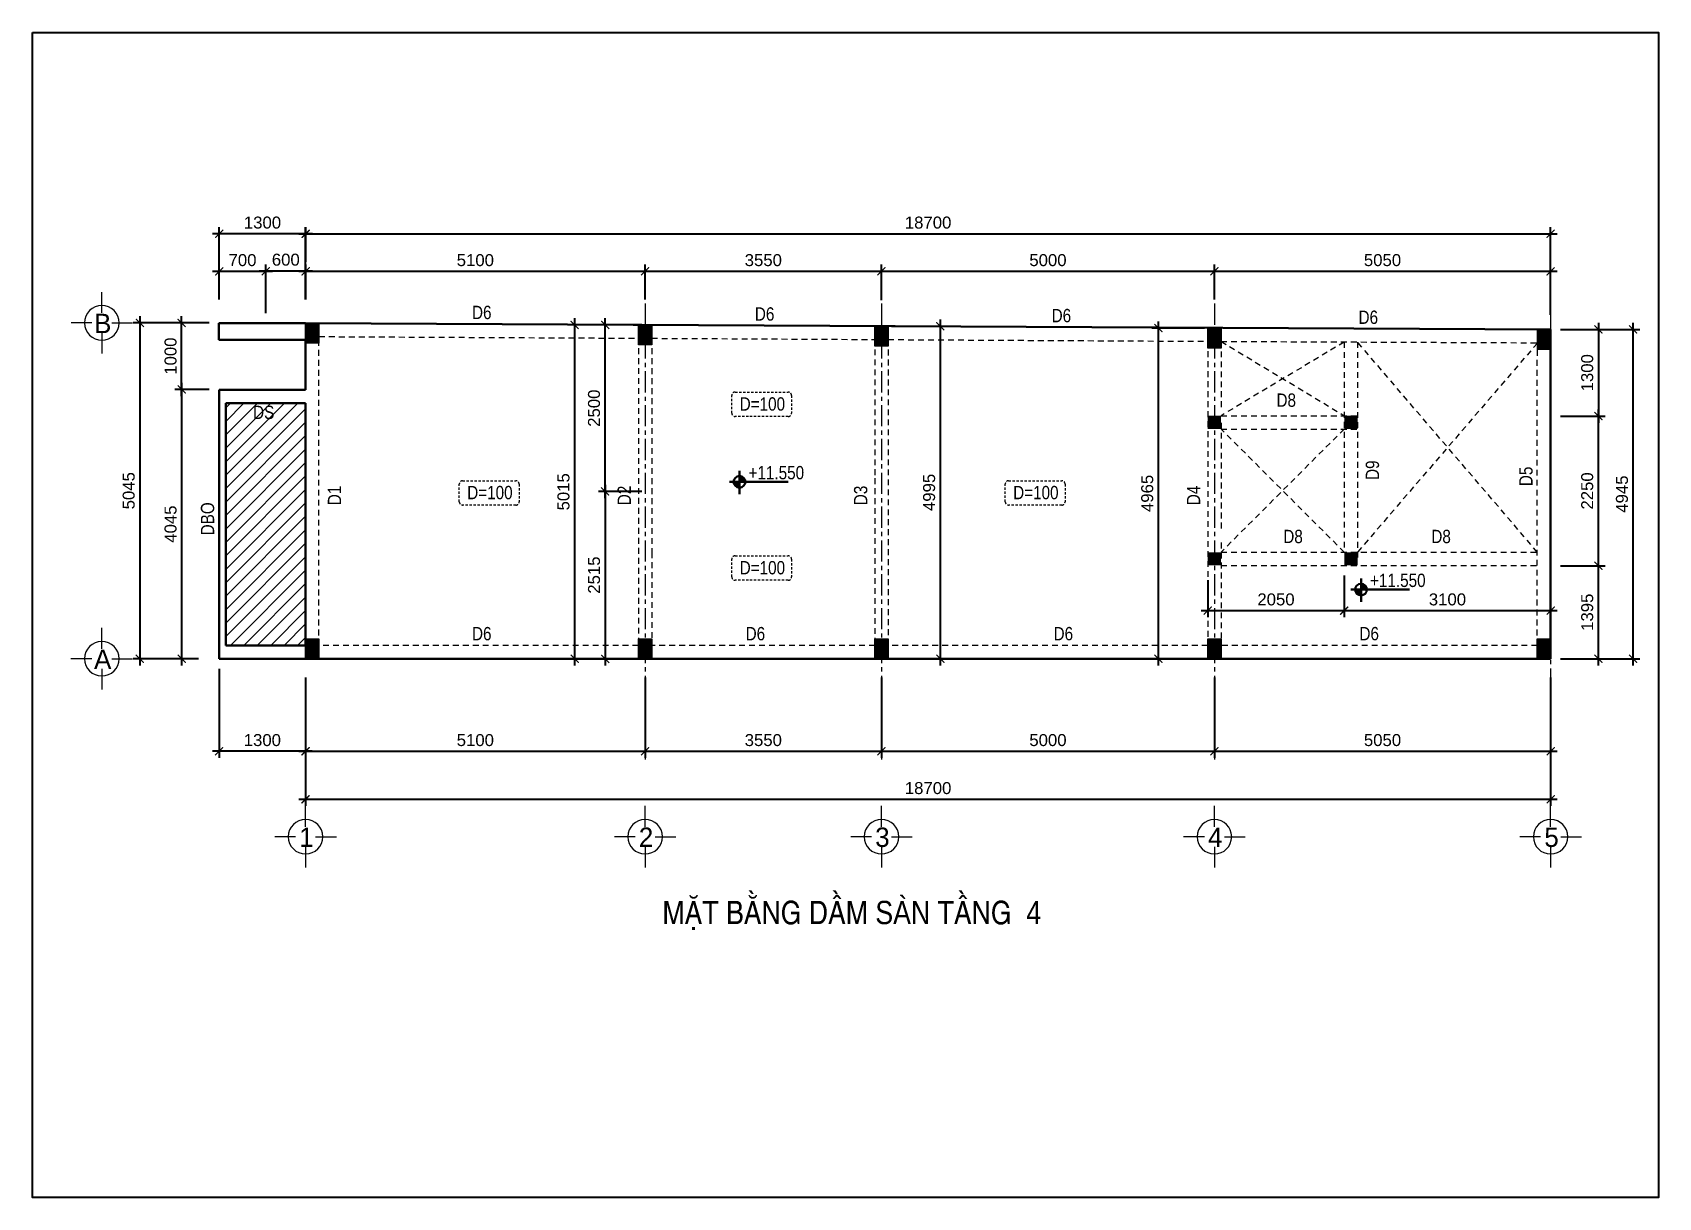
# Model space of a CAD drawing. Header units: millimetres. Extents: x -559287 to -299624, y 2351330 to 2655682.
# Drawn here: x -508897 to -484476, y 2494178 to 2511676 of the extents above; entities that cross this region are included whole.
import ezdxf
from ezdxf.enums import TextEntityAlignment as Align

# ---------------------------------------------------------------- set-up
doc = ezdxf.new("R2010")
doc.units = ezdxf.units.MM
doc.header["$LTSCALE"] = 10
for name, pattern in [('ACAD_ISO04W100', [30, 24, -3, 0, -3]), ('CENTER', [50.8, 31.75, -6.35, 6.35, -6.35]), ('HIDDEN', [0.3, 0.175, -0.125]), ('HIDDENX2', [0.75, 0.5, -0.25])]:
    doc.linetypes.add(name, pattern=pattern)
doc.layers.get('0').update_dxf_attribs({"lineweight": 20})
doc.layers.get('Defpoints').update_dxf_attribs({"lineweight": 20})
for name, color, linetype, lineweight in [('BTCT', 7, 'Continuous', 20), ('Dim', 251, 'Continuous', 15), ('Hatch', 137, 'Continuous', 5), ('kata_text', 7, 'Continuous', 30), ('net bao', 50, 'Continuous', 5), ('Net khuat', 76, 'HIDDENX2', 15), ('Net-thay', 252, 'Continuous', 9), ('Text', 54, 'Continuous', 25), ('Tim', 144, 'CENTER', 9), ('Tuong', 1, 'Continuous', 30)]:
    doc.layers.add(name, color=color, linetype=linetype, lineweight=lineweight)
doc.layers.add('L7-03', color=7, linetype='Continuous')
doc.layers.add('ththep', color=3, linetype='Continuous')
doc.styles.add('HELVE', font='VHAVAN.TTF', dxfattribs={"height": 800})
doc.styles.add('kata_text', font='VHELVCN.TTF')
doc.styles.add('NGHIA5', font='arial_0.ttf', dxfattribs={"height": 180})
doc.styles.add('STYLE1-S1', font='VHARIALN.TTF')
doc.styles.add('TEXT', font='VHELVCN.TTF')
doc.dimstyles.new('dim100', dxfattribs={"dimscale": 100, "dimtxt": 180, "dimasz": 1.2, "dimexe": 1, "dimexo": 1.5, "dimgap": 0.75, "dimtad": 1, "dimdec": 0, "dimzin": 0, "dimdsep": 46, "dimtxsty": 'NGHIA5', "dimblk1": 'ARCHTICK', "dimblk2": 'ARCHTICK', "dimsah": 1, "dimcen": 0.09, "dimdle": 1, "dimclrd": 256, "dimclre": 256, "dimclrt": 54, "dimadec": 0, "dimazin": 0, "dimtfac": 1, "dimtdec": 0, "dimtofl": 0, "dimtmove": 2, "dimatfit": 3, "dimfxl": 0, "dimtolj": 1, "dimtzin": 0, "dimarcsym": 0})

# ---------------------------------------------------------------- blocks, each defined once
blk = doc.blocks.new('_ARCHTICK')
at = {"color": 0, "linetype": 'ByBlock', "const_width": 0.15}
blk.add_lwpolyline([(-0.5, -0.5), (0.5, 0.5)], dxfattribs=at)
blk = doc.blocks.new('*D654')
at = {"layer": 'Defpoints', "color": 0, "transparency": 16777216}
for p in [(-504796, 2502140), (-499696, 2502140), (-499696, 2500880)]:
    blk.add_point(p, dxfattribs=at)
at = {"layer": 'Dim', "lineweight": -2, "transparency": 16777216}
for p, q in [((-504796, 2501990), (-504796, 2500780)), ((-499696, 2501990), (-499696, 2500780)), ((-504896, 2500880), (-499596, 2500880))]:
    blk.add_line(p, q, dxfattribs=at)
at = {"layer": 'Dim', "lineweight": -2, "transparency": 16777216, "xscale": 120, "yscale": 120, "zscale": 120, "rotation": 180}
blk.add_blockref('_ARCHTICK', (-504796, 2500880), dxfattribs=at)
at = {"layer": 'Dim', "lineweight": -2, "transparency": 16777216, "xscale": 120, "yscale": 120, "zscale": 120}
blk.add_blockref('_ARCHTICK', (-499696, 2500880), dxfattribs=at)
at = {"layer": 'Dim', "color": 54, "transparency": 16777216, "insert": (-502246, 2501047), "char_height": 180, "attachment_point": 5, "style": 'NGHIA5'}
blk.add_mtext('\\A1;5100', dxfattribs=at)
blk = doc.blocks.new('*D655')
at = {"layer": 'Defpoints', "color": 0, "transparency": 16777216}
for p in [(-499696, 2502140), (-496146, 2502140), (-496146, 2500880)]:
    blk.add_point(p, dxfattribs=at)
at = {"layer": 'Dim', "lineweight": -2, "transparency": 16777216}
for p, q in [((-499696, 2501990), (-499696, 2500780)), ((-496146, 2501990), (-496146, 2500780)), ((-499796, 2500880), (-496046, 2500880))]:
    blk.add_line(p, q, dxfattribs=at)
at = {"layer": 'Dim', "lineweight": -2, "transparency": 16777216, "xscale": 120, "yscale": 120, "zscale": 120, "rotation": 180}
blk.add_blockref('_ARCHTICK', (-499696, 2500880), dxfattribs=at)
at = {"layer": 'Dim', "lineweight": -2, "transparency": 16777216, "xscale": 120, "yscale": 120, "zscale": 120}
blk.add_blockref('_ARCHTICK', (-496146, 2500880), dxfattribs=at)
at = {"layer": 'Dim', "color": 54, "transparency": 16777216, "insert": (-497921, 2501047), "char_height": 180, "attachment_point": 5, "style": 'NGHIA5'}
blk.add_mtext('\\A1;3550', dxfattribs=at)
blk = doc.blocks.new('*D656')
at = {"layer": 'Defpoints', "color": 0, "transparency": 16777216}
for p in [(-496146, 2502140), (-491146, 2502140), (-491146, 2500880)]:
    blk.add_point(p, dxfattribs=at)
at = {"layer": 'Dim', "lineweight": -2, "transparency": 16777216}
for p, q in [((-496146, 2501990), (-496146, 2500780)), ((-491146, 2501990), (-491146, 2500780)), ((-496246, 2500880), (-491046, 2500880))]:
    blk.add_line(p, q, dxfattribs=at)
at = {"layer": 'Dim', "lineweight": -2, "transparency": 16777216, "xscale": 120, "yscale": 120, "zscale": 120, "rotation": 180}
blk.add_blockref('_ARCHTICK', (-496146, 2500880), dxfattribs=at)
at = {"layer": 'Dim', "lineweight": -2, "transparency": 16777216, "xscale": 120, "yscale": 120, "zscale": 120}
blk.add_blockref('_ARCHTICK', (-491146, 2500880), dxfattribs=at)
at = {"layer": 'Dim', "color": 54, "transparency": 16777216, "insert": (-493646, 2501047), "char_height": 180, "attachment_point": 5, "style": 'NGHIA5'}
blk.add_mtext('\\A1;5000', dxfattribs=at)
blk = doc.blocks.new('*D657')
at = {"layer": 'Defpoints', "color": 0, "transparency": 16777216}
for p in [(-491146, 2502140), (-486096, 2502140), (-486096, 2500880)]:
    blk.add_point(p, dxfattribs=at)
at = {"layer": 'Dim', "lineweight": -2, "transparency": 16777216}
for p, q in [((-491146, 2501990), (-491146, 2500780)), ((-486096, 2501990), (-486096, 2500780)), ((-491246, 2500880), (-485996, 2500880))]:
    blk.add_line(p, q, dxfattribs=at)
at = {"layer": 'Dim', "lineweight": -2, "transparency": 16777216, "xscale": 120, "yscale": 120, "zscale": 120, "rotation": 180}
blk.add_blockref('_ARCHTICK', (-491146, 2500880), dxfattribs=at)
at = {"layer": 'Dim', "lineweight": -2, "transparency": 16777216, "xscale": 120, "yscale": 120, "zscale": 120}
blk.add_blockref('_ARCHTICK', (-486096, 2500880), dxfattribs=at)
at = {"layer": 'Dim', "color": 54, "transparency": 16777216, "insert": (-488621, 2501047), "char_height": 180, "attachment_point": 5, "style": 'NGHIA5'}
blk.add_mtext('\\A1;5050', dxfattribs=at)
blk = doc.blocks.new('*D658')
at = {"layer": 'Defpoints', "color": 0, "transparency": 16777216}
for p in [(-504796, 2502140), (-486096, 2502140), (-486096, 2500159)]:
    blk.add_point(p, dxfattribs=at)
at = {"layer": 'Dim', "lineweight": -2, "transparency": 16777216}
for p, q in [((-504796, 2501990), (-504796, 2500059)), ((-486096, 2501990), (-486096, 2500059)), ((-504896, 2500159), (-485996, 2500159))]:
    blk.add_line(p, q, dxfattribs=at)
at = {"layer": 'Dim', "lineweight": -2, "transparency": 16777216, "xscale": 120, "yscale": 120, "zscale": 120, "rotation": 180}
blk.add_blockref('_ARCHTICK', (-504796, 2500159), dxfattribs=at)
at = {"layer": 'Dim', "lineweight": -2, "transparency": 16777216, "xscale": 120, "yscale": 120, "zscale": 120}
blk.add_blockref('_ARCHTICK', (-486096, 2500159), dxfattribs=at)
at = {"layer": 'Dim', "color": 54, "transparency": 16777216, "insert": (-495446, 2500326), "char_height": 180, "attachment_point": 5, "style": 'NGHIA5'}
blk.add_mtext('\\A1;18700', dxfattribs=at)
blk = doc.blocks.new('truc ngang-helve')
for points in [[(0, -4.8), (0, 0)], [(-2.33, -7.13), (-7.13, -7.13)], [(2.33, -7.13), (7.13, -7.13)], [(0, -9.45), (0, -14.26)]]:
    blk.add_lwpolyline(points)
blk.add_circle((0, -7.13), 4)
at = {"style": 'HELVE'}
blk.add_attdef('A', text='', height=4.5, dxfattribs=at).set_placement((0.03, -7.01), align=Align.MIDDLE_CENTER)
blk = doc.blocks.new('*D659')
at = {"layer": 'Defpoints', "color": 0, "transparency": 16777216}
for p in [(-506096, 2506315), (-506657, 2502270), (-506255, 2502270)]:
    blk.add_point(p, dxfattribs=at)
at = {"layer": 'Dim', "lineweight": -2, "transparency": 16777216}
for p, q in [((-506246, 2506315), (-506757, 2506315)), ((-506657, 2506415), (-506657, 2502170)), ((-506405, 2502270), (-506757, 2502270))]:
    blk.add_line(p, q, dxfattribs=at)
at = {"layer": 'Dim', "lineweight": -2, "transparency": 16777216, "xscale": 120, "yscale": 120, "zscale": 120}
for p, rotation in [((-506657, 2506315), 90), ((-506657, 2502270), 270)]:
    blk.add_blockref('_ARCHTICK', p, dxfattribs=dict(at, rotation=rotation))
at = {"layer": 'Dim', "color": 54, "transparency": 16777216, "insert": (-506823, 2504292), "char_height": 180, "attachment_point": 5, "rotation": 90, "style": 'NGHIA5'}
blk.add_mtext('\\A1;4045', dxfattribs=at)
blk = doc.blocks.new('*D660')
at = {"layer": 'Defpoints', "color": 0, "transparency": 16777216}
for p in [(-499696, 2508089), (-504796, 2507515), (-499696, 2507515)]:
    blk.add_point(p, dxfattribs=at)
at = {"layer": 'Dim', "lineweight": -2, "transparency": 16777216}
for p, q in [((-504896, 2508089), (-499596, 2508089)), ((-504796, 2507665), (-504796, 2508189)), ((-499696, 2507665), (-499696, 2508189))]:
    blk.add_line(p, q, dxfattribs=at)
at = {"layer": 'Dim', "lineweight": -2, "transparency": 16777216, "xscale": 120, "yscale": 120, "zscale": 120, "rotation": 180}
blk.add_blockref('_ARCHTICK', (-504796, 2508089), dxfattribs=at)
at = {"layer": 'Dim', "lineweight": -2, "transparency": 16777216, "xscale": 120, "yscale": 120, "zscale": 120}
blk.add_blockref('_ARCHTICK', (-499696, 2508089), dxfattribs=at)
at = {"layer": 'Dim', "color": 54, "transparency": 16777216, "insert": (-502246, 2508256), "char_height": 180, "attachment_point": 5, "style": 'NGHIA5'}
blk.add_mtext('\\A1;5100', dxfattribs=at)
blk = doc.blocks.new('*D661')
at = {"layer": 'Defpoints', "color": 0, "transparency": 16777216}
for p in [(-496146, 2508089), (-499696, 2507515), (-496146, 2507508)]:
    blk.add_point(p, dxfattribs=at)
at = {"layer": 'Dim', "lineweight": -2, "transparency": 16777216}
for p, q in [((-499796, 2508089), (-496046, 2508089)), ((-499696, 2507665), (-499696, 2508189)), ((-496146, 2507658), (-496146, 2508189))]:
    blk.add_line(p, q, dxfattribs=at)
at = {"layer": 'Dim', "lineweight": -2, "transparency": 16777216, "xscale": 120, "yscale": 120, "zscale": 120, "rotation": 180}
blk.add_blockref('_ARCHTICK', (-499696, 2508089), dxfattribs=at)
at = {"layer": 'Dim', "lineweight": -2, "transparency": 16777216, "xscale": 120, "yscale": 120, "zscale": 120}
blk.add_blockref('_ARCHTICK', (-496146, 2508089), dxfattribs=at)
at = {"layer": 'Dim', "color": 54, "transparency": 16777216, "insert": (-497921, 2508256), "char_height": 180, "attachment_point": 5, "style": 'NGHIA5'}
blk.add_mtext('\\A1;3550', dxfattribs=at)
blk = doc.blocks.new('*D662')
at = {"layer": 'Defpoints', "color": 0, "transparency": 16777216}
for p in [(-491146, 2508089), (-496146, 2507508), (-491146, 2507515)]:
    blk.add_point(p, dxfattribs=at)
at = {"layer": 'Dim', "lineweight": -2, "transparency": 16777216}
for p, q in [((-496246, 2508089), (-491046, 2508089)), ((-496146, 2507658), (-496146, 2508189)), ((-491146, 2507665), (-491146, 2508189))]:
    blk.add_line(p, q, dxfattribs=at)
at = {"layer": 'Dim', "lineweight": -2, "transparency": 16777216, "xscale": 120, "yscale": 120, "zscale": 120, "rotation": 180}
blk.add_blockref('_ARCHTICK', (-496146, 2508089), dxfattribs=at)
at = {"layer": 'Dim', "lineweight": -2, "transparency": 16777216, "xscale": 120, "yscale": 120, "zscale": 120}
blk.add_blockref('_ARCHTICK', (-491146, 2508089), dxfattribs=at)
at = {"layer": 'Dim', "color": 54, "transparency": 16777216, "insert": (-493646, 2508256), "char_height": 180, "attachment_point": 5, "style": 'NGHIA5'}
blk.add_mtext('\\A1;5000', dxfattribs=at)
blk = doc.blocks.new('*D663')
at = {"layer": 'Defpoints', "color": 0, "transparency": 16777216}
for p in [(-486096, 2508089), (-491146, 2507515), (-486096, 2507287)]:
    blk.add_point(p, dxfattribs=at)
at = {"layer": 'Dim', "lineweight": -2, "transparency": 16777216}
for p, q in [((-491246, 2508089), (-485996, 2508089)), ((-491146, 2507665), (-491146, 2508189)), ((-486096, 2507437), (-486096, 2508189))]:
    blk.add_line(p, q, dxfattribs=at)
at = {"layer": 'Dim', "lineweight": -2, "transparency": 16777216, "xscale": 120, "yscale": 120, "zscale": 120, "rotation": 180}
blk.add_blockref('_ARCHTICK', (-491146, 2508089), dxfattribs=at)
at = {"layer": 'Dim', "lineweight": -2, "transparency": 16777216, "xscale": 120, "yscale": 120, "zscale": 120}
blk.add_blockref('_ARCHTICK', (-486096, 2508089), dxfattribs=at)
at = {"layer": 'Dim', "color": 54, "transparency": 16777216, "insert": (-488621, 2508256), "char_height": 180, "attachment_point": 5, "style": 'NGHIA5'}
blk.add_mtext('\\A1;5050', dxfattribs=at)
blk = doc.blocks.new('*D664')
at = {"layer": 'Defpoints', "color": 0, "transparency": 16777216}
for p in [(-486096, 2508653), (-504796, 2507515), (-486096, 2507350)]:
    blk.add_point(p, dxfattribs=at)
at = {"layer": 'Dim', "lineweight": -2, "transparency": 16777216}
for p, q in [((-504796, 2507665), (-504796, 2508753)), ((-486096, 2507500), (-486096, 2508753)), ((-504896, 2508653), (-485996, 2508653))]:
    blk.add_line(p, q, dxfattribs=at)
at = {"layer": 'Dim', "lineweight": -2, "transparency": 16777216, "xscale": 120, "yscale": 120, "zscale": 120, "rotation": 180}
blk.add_blockref('_ARCHTICK', (-504796, 2508653), dxfattribs=at)
at = {"layer": 'Dim', "lineweight": -2, "transparency": 16777216, "xscale": 120, "yscale": 120, "zscale": 120}
blk.add_blockref('_ARCHTICK', (-486096, 2508653), dxfattribs=at)
at = {"layer": 'Dim', "color": 54, "transparency": 16777216, "insert": (-495446, 2508820), "char_height": 180, "attachment_point": 5, "style": 'NGHIA5'}
blk.add_mtext('\\A1;18700', dxfattribs=at)
blk = doc.blocks.new('*D665')
at = {"layer": 'Defpoints', "color": 0, "transparency": 16777216}
for p in [(-486096, 2507215), (-484857, 2507215), (-486096, 2502270)]:
    blk.add_point(p, dxfattribs=at)
at = {"layer": 'Dim', "lineweight": -2, "transparency": 16777216}
for p, q in [((-484857, 2502170), (-484857, 2507315)), ((-485946, 2507215), (-484757, 2507215)), ((-485946, 2502270), (-484757, 2502270))]:
    blk.add_line(p, q, dxfattribs=at)
at = {"layer": 'Dim', "lineweight": -2, "transparency": 16777216, "xscale": 120, "yscale": 120, "zscale": 120}
for p, rotation in [((-484857, 2507215), 90), ((-484857, 2502270), 270)]:
    blk.add_blockref('_ARCHTICK', p, dxfattribs=dict(at, rotation=rotation))
at = {"layer": 'Dim', "color": 54, "transparency": 16777216, "insert": (-485024, 2504743), "char_height": 180, "attachment_point": 5, "rotation": 90, "style": 'NGHIA5'}
blk.add_mtext('\\A1;4945', dxfattribs=at)
blk = doc.blocks.new('*D666')
at = {"layer": 'Defpoints', "color": 0, "transparency": 16777216}
for p in [(-489196, 2503670), (-491246, 2503601), (-489196, 2502993)]:
    blk.add_point(p, dxfattribs=at)
at = {"layer": 'Dim', "lineweight": -2, "transparency": 16777216}
for p, q in [((-491246, 2503451), (-491246, 2502893)), ((-489196, 2503520), (-489196, 2502893)), ((-491346, 2502993), (-489096, 2502993))]:
    blk.add_line(p, q, dxfattribs=at)
at = {"layer": 'Dim', "lineweight": -2, "transparency": 16777216, "xscale": 120, "yscale": 120, "zscale": 120, "rotation": 180}
blk.add_blockref('_ARCHTICK', (-491246, 2502993), dxfattribs=at)
at = {"layer": 'Dim', "lineweight": -2, "transparency": 16777216, "xscale": 120, "yscale": 120, "zscale": 120}
blk.add_blockref('_ARCHTICK', (-489196, 2502993), dxfattribs=at)
at = {"layer": 'Dim', "color": 54, "transparency": 16777216, "insert": (-490221, 2503160), "char_height": 180, "attachment_point": 5, "style": 'NGHIA5'}
blk.add_mtext('\\A1;2050', dxfattribs=at)
blk = doc.blocks.new('*D667')
at = {"layer": 'Defpoints', "color": 0, "transparency": 16777216}
for p in [(-489196, 2503670), (-486096, 2503670), (-486096, 2502993)]:
    blk.add_point(p, dxfattribs=at)
at = {"layer": 'Dim', "lineweight": -2, "transparency": 16777216}
for p, q in [((-489196, 2503520), (-489196, 2502893)), ((-486096, 2503520), (-486096, 2502893)), ((-489296, 2502993), (-485996, 2502993))]:
    blk.add_line(p, q, dxfattribs=at)
at = {"layer": 'Dim', "lineweight": -2, "transparency": 16777216, "xscale": 120, "yscale": 120, "zscale": 120, "rotation": 180}
blk.add_blockref('_ARCHTICK', (-489196, 2502993), dxfattribs=at)
at = {"layer": 'Dim', "lineweight": -2, "transparency": 16777216, "xscale": 120, "yscale": 120, "zscale": 120}
blk.add_blockref('_ARCHTICK', (-486096, 2502993), dxfattribs=at)
at = {"layer": 'Dim', "color": 54, "transparency": 16777216, "insert": (-487646, 2503160), "char_height": 180, "attachment_point": 5, "style": 'NGHIA5'}
blk.add_mtext('\\A1;3100', dxfattribs=at)
blk = doc.blocks.new('*D668')
at = {"layer": 'Defpoints', "color": 0, "transparency": 16777216}
for p in [(-506095, 2502270), (-504795, 2502140), (-506095, 2500880)]:
    blk.add_point(p, dxfattribs=at)
at = {"layer": 'Dim', "lineweight": -2, "transparency": 16777216}
for p, q in [((-506095, 2502120), (-506095, 2500780)), ((-504795, 2501990), (-504795, 2500780)), ((-504695, 2500880), (-506195, 2500880))]:
    blk.add_line(p, q, dxfattribs=at)
at = {"layer": 'Dim', "lineweight": -2, "transparency": 16777216, "xscale": 120, "yscale": 120, "zscale": 120, "rotation": 180}
blk.add_blockref('_ARCHTICK', (-506095, 2500880), dxfattribs=at)
at = {"layer": 'Dim', "lineweight": -2, "transparency": 16777216, "xscale": 120, "yscale": 120, "zscale": 120}
blk.add_blockref('_ARCHTICK', (-504795, 2500880), dxfattribs=at)
at = {"layer": 'Dim', "color": 54, "transparency": 16777216, "insert": (-505445, 2501047), "char_height": 180, "attachment_point": 5, "style": 'NGHIA5'}
blk.add_mtext('\\A1;1300', dxfattribs=at)
blk = doc.blocks.new('*D669')
at = {"layer": 'Defpoints', "color": 0, "transparency": 16777216}
for p in [(-505393, 2508089), (-505393, 2507310), (-504793, 2507515)]:
    blk.add_point(p, dxfattribs=at)
at = {"layer": 'Dim', "lineweight": -2, "transparency": 16777216}
for p, q in [((-504693, 2508089), (-505493, 2508089)), ((-505393, 2507460), (-505393, 2508189)), ((-504793, 2507665), (-504793, 2508189))]:
    blk.add_line(p, q, dxfattribs=at)
at = {"layer": 'Dim', "lineweight": -2, "transparency": 16777216, "xscale": 120, "yscale": 120, "zscale": 120, "rotation": 180}
blk.add_blockref('_ARCHTICK', (-505393, 2508089), dxfattribs=at)
at = {"layer": 'Dim', "lineweight": -2, "transparency": 16777216, "xscale": 120, "yscale": 120, "zscale": 120}
blk.add_blockref('_ARCHTICK', (-504793, 2508089), dxfattribs=at)
at = {"layer": 'Dim', "color": 54, "transparency": 16777216, "insert": (-505093, 2508263), "char_height": 180, "attachment_point": 5, "style": 'NGHIA5'}
blk.add_mtext('\\A1;600', dxfattribs=at)
blk = doc.blocks.new('*D670')
at = {"layer": 'Defpoints', "color": 0, "transparency": 16777216}
for p in [(-506093, 2508653), (-504793, 2508079), (-506093, 2507874)]:
    blk.add_point(p, dxfattribs=at)
at = {"layer": 'Dim', "lineweight": -2, "transparency": 16777216}
for p, q in [((-506093, 2508024), (-506093, 2508753)), ((-504793, 2508229), (-504793, 2508753)), ((-504693, 2508653), (-506193, 2508653))]:
    blk.add_line(p, q, dxfattribs=at)
at = {"layer": 'Dim', "lineweight": -2, "transparency": 16777216, "xscale": 120, "yscale": 120, "zscale": 120, "rotation": 180}
blk.add_blockref('_ARCHTICK', (-506093, 2508653), dxfattribs=at)
at = {"layer": 'Dim', "lineweight": -2, "transparency": 16777216, "xscale": 120, "yscale": 120, "zscale": 120}
blk.add_blockref('_ARCHTICK', (-504793, 2508653), dxfattribs=at)
at = {"layer": 'Dim', "color": 54, "transparency": 16777216, "insert": (-505443, 2508820), "char_height": 180, "attachment_point": 5, "style": 'NGHIA5'}
blk.add_mtext('\\A1;1300', dxfattribs=at)
blk = doc.blocks.new('*D671')
at = {"layer": 'Defpoints', "color": 0, "transparency": 16777216}
for p in [(-505393, 2508089), (-506093, 2507515), (-505393, 2507310)]:
    blk.add_point(p, dxfattribs=at)
at = {"layer": 'Dim', "lineweight": -2, "transparency": 16777216}
for p, q in [((-506193, 2508089), (-505293, 2508089)), ((-506093, 2507665), (-506093, 2508189)), ((-505393, 2507460), (-505393, 2508189))]:
    blk.add_line(p, q, dxfattribs=at)
at = {"layer": 'Dim', "lineweight": -2, "transparency": 16777216, "xscale": 120, "yscale": 120, "zscale": 120, "rotation": 180}
blk.add_blockref('_ARCHTICK', (-506093, 2508089), dxfattribs=at)
at = {"layer": 'Dim', "lineweight": -2, "transparency": 16777216, "xscale": 120, "yscale": 120, "zscale": 120}
blk.add_blockref('_ARCHTICK', (-505393, 2508089), dxfattribs=at)
at = {"layer": 'Dim', "color": 54, "transparency": 16777216, "insert": (-505743, 2508256), "char_height": 180, "attachment_point": 5, "style": 'NGHIA5'}
blk.add_mtext('\\A1;700', dxfattribs=at)
blk = doc.blocks.new('*D674')
at = {"layer": 'Defpoints', "color": 0, "transparency": 16777216}
for p in [(-499696, 2507285), (-500755, 2502270), (-499696, 2502270)]:
    blk.add_point(p, dxfattribs=at)
at = {"layer": 'Dim', "lineweight": -2, "transparency": 16777216}
for p, q in [((-499846, 2507285), (-500855, 2507285)), ((-500755, 2507385), (-500755, 2502170)), ((-499846, 2502270), (-500855, 2502270))]:
    blk.add_line(p, q, dxfattribs=at)
at = {"layer": 'Dim', "lineweight": -2, "transparency": 16777216, "xscale": 120, "yscale": 120, "zscale": 120}
for p, rotation in [((-500755, 2507285), 90), ((-500755, 2502270), 270)]:
    blk.add_blockref('_ARCHTICK', p, dxfattribs=dict(at, rotation=rotation))
at = {"layer": 'Dim', "color": 54, "transparency": 16777216, "insert": (-500922, 2504777), "char_height": 180, "attachment_point": 5, "rotation": 90, "style": 'NGHIA5'}
blk.add_mtext('\\A1;5015', dxfattribs=at)
blk = doc.blocks.new('*D672')
at = {"layer": 'Defpoints', "color": 0, "transparency": 16777216}
for p in [(-496146, 2507265), (-496146, 2502270), (-495263, 2502270)]:
    blk.add_point(p, dxfattribs=at)
at = {"layer": 'Dim', "lineweight": -2, "transparency": 16777216}
for p, q in [((-495263, 2507365), (-495263, 2502170)), ((-495996, 2507265), (-495163, 2507265)), ((-495996, 2502270), (-495163, 2502270))]:
    blk.add_line(p, q, dxfattribs=at)
at = {"layer": 'Dim', "lineweight": -2, "transparency": 16777216, "xscale": 120, "yscale": 120, "zscale": 120}
for p, rotation in [((-495263, 2507265), 90), ((-495263, 2502270), 270)]:
    blk.add_blockref('_ARCHTICK', p, dxfattribs=dict(at, rotation=rotation))
at = {"layer": 'Dim', "color": 54, "transparency": 16777216, "insert": (-495430, 2504768), "char_height": 180, "attachment_point": 5, "rotation": 90, "style": 'NGHIA5'}
blk.add_mtext('\\A1;4995', dxfattribs=at)
blk = doc.blocks.new('*D673')
at = {"layer": 'Defpoints', "color": 0, "transparency": 16777216}
for p in [(-491987, 2507235), (-491146, 2507235), (-491146, 2502270)]:
    blk.add_point(p, dxfattribs=at)
at = {"layer": 'Dim', "lineweight": -2, "transparency": 16777216}
for p, q in [((-491987, 2502170), (-491987, 2507335)), ((-491296, 2507235), (-492087, 2507235)), ((-491296, 2502270), (-492087, 2502270))]:
    blk.add_line(p, q, dxfattribs=at)
at = {"layer": 'Dim', "lineweight": -2, "transparency": 16777216, "xscale": 120, "yscale": 120, "zscale": 120}
for p, rotation in [((-491987, 2507235), 90), ((-491987, 2502270), 270)]:
    blk.add_blockref('_ARCHTICK', p, dxfattribs=dict(at, rotation=rotation))
at = {"layer": 'Dim', "color": 54, "transparency": 16777216, "insert": (-492154, 2504753), "char_height": 180, "attachment_point": 5, "rotation": 90, "style": 'NGHIA5'}
blk.add_mtext('\\A1;4965', dxfattribs=at)
blk = doc.blocks.new('*D649')
at = {"layer": 'Defpoints', "color": 0, "transparency": 16777216}
for p in [(-506420, 2507315), (-507285, 2502270), (-506507, 2502270)]:
    blk.add_point(p, dxfattribs=at)
at = {"layer": 'Dim', "lineweight": -2, "transparency": 16777216}
for p, q in [((-506570, 2507315), (-507385, 2507315)), ((-507285, 2507415), (-507285, 2502170)), ((-506657, 2502270), (-507385, 2502270))]:
    blk.add_line(p, q, dxfattribs=at)
at = {"layer": 'Dim', "lineweight": -2, "transparency": 16777216, "xscale": 120, "yscale": 120, "zscale": 120}
for p, rotation in [((-507285, 2507315), 90), ((-507285, 2502270), 270)]:
    blk.add_blockref('_ARCHTICK', p, dxfattribs=dict(at, rotation=rotation))
at = {"layer": 'Dim', "color": 54, "transparency": 16777216, "insert": (-507452, 2504793), "char_height": 180, "attachment_point": 5, "rotation": 90, "style": 'NGHIA5'}
blk.add_mtext('\\A1;5045', dxfattribs=at)
blk = doc.blocks.new('*D650')
at = {"layer": 'Defpoints', "color": 0, "transparency": 16777216}
for p in [(-506657, 2507315), (-506096, 2507315), (-506096, 2506315)]:
    blk.add_point(p, dxfattribs=at)
at = {"layer": 'Dim', "lineweight": -2, "transparency": 16777216}
for p, q in [((-506246, 2507315), (-506757, 2507315)), ((-506657, 2506215), (-506657, 2507415)), ((-506246, 2506315), (-506757, 2506315))]:
    blk.add_line(p, q, dxfattribs=at)
at = {"layer": 'Dim', "lineweight": -2, "transparency": 16777216, "xscale": 120, "yscale": 120, "zscale": 120}
for p, rotation in [((-506657, 2507315), 90), ((-506657, 2506315), 270)]:
    blk.add_blockref('_ARCHTICK', p, dxfattribs=dict(at, rotation=rotation))
at = {"layer": 'Dim', "color": 54, "transparency": 16777216, "insert": (-506823, 2506815), "char_height": 180, "attachment_point": 5, "rotation": 90, "style": 'NGHIA5'}
blk.add_mtext('\\A1;1000', dxfattribs=at)
blk = doc.blocks.new('*D651')
at = {"layer": 'Defpoints', "color": 0, "transparency": 16777216}
for p in [(-486096, 2503665), (-485379, 2503665), (-486096, 2502270)]:
    blk.add_point(p, dxfattribs=at)
at = {"layer": 'Dim', "lineweight": -2, "transparency": 16777216}
for p, q in [((-485946, 2503665), (-485279, 2503665)), ((-485379, 2502170), (-485379, 2503765)), ((-485946, 2502270), (-485279, 2502270))]:
    blk.add_line(p, q, dxfattribs=at)
at = {"layer": 'Dim', "lineweight": -2, "transparency": 16777216, "xscale": 120, "yscale": 120, "zscale": 120}
for p, rotation in [((-485379, 2503665), 90), ((-485379, 2502270), 270)]:
    blk.add_blockref('_ARCHTICK', p, dxfattribs=dict(at, rotation=rotation))
at = {"layer": 'Dim', "color": 54, "transparency": 16777216, "insert": (-485546, 2502968), "char_height": 180, "attachment_point": 5, "rotation": 90, "style": 'NGHIA5'}
blk.add_mtext('\\A1;1395', dxfattribs=at)
blk = doc.blocks.new('*D652')
at = {"layer": 'Defpoints', "color": 0, "transparency": 16777216}
for p in [(-486096, 2505915), (-485379, 2505915), (-486096, 2503665)]:
    blk.add_point(p, dxfattribs=at)
at = {"layer": 'Dim', "lineweight": -2, "transparency": 16777216}
for p, q in [((-485946, 2505915), (-485279, 2505915)), ((-485379, 2503565), (-485379, 2506015)), ((-485946, 2503665), (-485279, 2503665))]:
    blk.add_line(p, q, dxfattribs=at)
at = {"layer": 'Dim', "lineweight": -2, "transparency": 16777216, "xscale": 120, "yscale": 120, "zscale": 120}
for p, rotation in [((-485379, 2505915), 90), ((-485379, 2503665), 270)]:
    blk.add_blockref('_ARCHTICK', p, dxfattribs=dict(at, rotation=rotation))
at = {"layer": 'Dim', "color": 54, "transparency": 16777216, "insert": (-485546, 2504790), "char_height": 180, "attachment_point": 5, "rotation": 90, "style": 'NGHIA5'}
blk.add_mtext('\\A1;2250', dxfattribs=at)
blk = doc.blocks.new('*D653')
at = {"layer": 'Defpoints', "color": 0, "transparency": 16777216}
for p in [(-486096, 2507215), (-486096, 2505915), (-485379, 2505915)]:
    blk.add_point(p, dxfattribs=at)
at = {"layer": 'Dim', "lineweight": -2, "transparency": 16777216}
for p, q in [((-485379, 2507315), (-485379, 2505815)), ((-485946, 2507215), (-485279, 2507215)), ((-485946, 2505915), (-485279, 2505915))]:
    blk.add_line(p, q, dxfattribs=at)
at = {"layer": 'Dim', "lineweight": -2, "transparency": 16777216, "xscale": 120, "yscale": 120, "zscale": 120}
for p, rotation in [((-485379, 2507215), 90), ((-485379, 2505915), 270)]:
    blk.add_blockref('_ARCHTICK', p, dxfattribs=dict(at, rotation=rotation))
at = {"layer": 'Dim', "color": 54, "transparency": 16777216, "insert": (-485546, 2506565), "char_height": 180, "attachment_point": 5, "rotation": 90, "style": 'NGHIA5'}
blk.add_mtext('\\A1;1300', dxfattribs=at)
blk = doc.blocks.new('*D705')
at = {"layer": 'Defpoints', "color": 0, "transparency": 16777216}
for p in [(-500296, 2507283), (-499595, 2507283), (-499596, 2504783)]:
    blk.add_point(p, dxfattribs=at)
at = {"layer": 'Dim', "lineweight": -2, "transparency": 16777216}
for p, q in [((-499745, 2507283), (-500396, 2507283)), ((-500296, 2504683), (-500296, 2507383)), ((-499746, 2504783), (-500396, 2504783))]:
    blk.add_line(p, q, dxfattribs=at)
at = {"layer": 'Dim', "lineweight": -2, "transparency": 16777216, "xscale": 120, "yscale": 120, "zscale": 120}
for p, rotation in [((-500296, 2507283), 90), ((-500296, 2504783), 270)]:
    blk.add_blockref('_ARCHTICK', p, dxfattribs=dict(at, rotation=rotation))
at = {"layer": 'Dim', "color": 54, "transparency": 16777216, "insert": (-500463, 2506033), "char_height": 180, "attachment_point": 5, "rotation": 90, "style": 'NGHIA5'}
blk.add_mtext('\\A1;2500', dxfattribs=at)
blk = doc.blocks.new('*D706')
at = {"layer": 'Defpoints', "color": 0, "transparency": 16777216}
for p in [(-499596, 2504783), (-500296, 2502268), (-499595, 2502268)]:
    blk.add_point(p, dxfattribs=at)
at = {"layer": 'Dim', "lineweight": -2, "transparency": 16777216}
for p, q in [((-500296, 2504883), (-500296, 2502168)), ((-499746, 2504783), (-500396, 2504783)), ((-499745, 2502268), (-500396, 2502268))]:
    blk.add_line(p, q, dxfattribs=at)
at = {"layer": 'Dim', "lineweight": -2, "transparency": 16777216, "xscale": 120, "yscale": 120, "zscale": 120}
for p, rotation in [((-500296, 2504783), 90), ((-500296, 2502268), 270)]:
    blk.add_blockref('_ARCHTICK', p, dxfattribs=dict(at, rotation=rotation))
at = {"layer": 'Dim', "color": 54, "transparency": 16777216, "insert": (-500463, 2503526), "char_height": 180, "attachment_point": 5, "rotation": 90, "style": 'NGHIA5'}
blk.add_mtext('\\A1;2515', dxfattribs=at)
blk = doc.blocks.new('COS-MB')
h = blk.add_hatch(color=256)
h.paths.add_polyline_path([(200, 0, 0.414214), (0, 200), (0, 0)])
h.paths.add_polyline_path([(0, 0), (-200, 0, 0.414214), (0, -200)])
for p, q in [((-343, 0), (1657, 0)), ((0, -420), (0, 380))]:
    blk.add_line(p, q)
blk.add_circle((0, 0), 200)
at = {"style": 'TEXT', "width": 0.8}
blk.add_attdef('%%P0.000', (308, 87), '', height=400, dxfattribs=at)

msp = doc.modelspace()

# ---------------------------------------------------------------- hatches: boundary and pattern name
at = {"layer": 'Hatch'}
h = msp.add_hatch(dxfattribs=at)
h.set_pattern_fill('ANSI31', color=256, scale=45, style=0)
h.set_pattern_definition([(45, (-454799.58, 2354571.15), (-101.02788, 101.02788), [])])
h.paths.add_polyline_path([(-504794.9, 2506109.6), (-505995.7, 2506109.6), (-505995.7, 2502470), (-504794.9, 2502470)])
h.paths.add_polyline_path([(-505635.7, 2505815.2), (-505214.1, 2505815.2), (-505214.1, 2506125.6), (-505635.7, 2506125.6)], flags=9)

# ---------------------------------------------------------------- linework, layer by layer
at = {"color": 251, "linetype": 'ACAD_ISO04W100', "ltscale": 20}
msp.add_line((-486095.7, 2508211.1), (-486095.7, 2506365), dxfattribs=at)
at = {"layer": 'BTCT'}
for points in [[(-499595.4, 2507283.8), (-499595.4, 2506983.8), (-499795.4, 2506983.8), (-499795.4, 2507283.8)], [(-496045, 2507264.4), (-496045, 2506964.4), (-496245, 2506964.4), (-496245, 2507264.4)], [(-491045.4, 2507237.1), (-491045.4, 2506937.1), (-491245.4, 2506937.1), (-491245.4, 2507237.1)], [(-486295.7, 2506915.2), (-486295.7, 2507215.2), (-486095.7, 2507215.2), (-486095.7, 2506915.2)], [(-499796, 2502270), (-499796, 2502570), (-499596, 2502570), (-499596, 2502270)], [(-496246, 2502270), (-496246, 2502570), (-496046, 2502570), (-496046, 2502270)], [(-491246, 2502270), (-491246, 2502570), (-491046, 2502570), (-491046, 2502270)], [(-486096, 2502570), (-486096, 2502270), (-486296, 2502270), (-486296, 2502570)]]:
    msp.add_lwpolyline(points, close=True, dxfattribs=at)
for points in [[(-504794.9, 2507309.9), (-504594.9, 2507309.9), (-504794.9, 2507009.9), (-504594.9, 2507009.9)], [(-499795.4, 2507283.8), (-499595.4, 2507283.8), (-499795.4, 2506983.8), (-499595.4, 2506983.8)], [(-496245, 2507264.4), (-496045, 2507264.4), (-496245, 2506964.4), (-496045, 2506964.4)], [(-491245.4, 2507237.1), (-491045.4, 2507237.1), (-491245.4, 2506937.1), (-491045.4, 2506937.1)], [(-486095.7, 2506915.2), (-486295.7, 2506915.2), (-486095.7, 2507215.2), (-486295.7, 2507215.2)], [(-504594.9, 2502269.6), (-504794.9, 2502269.6), (-504594.9, 2502569.6), (-504794.9, 2502569.6)], [(-499596, 2502270), (-499796, 2502270), (-499596, 2502570), (-499796, 2502570)], [(-496046, 2502270), (-496246, 2502270), (-496046, 2502570), (-496246, 2502570)], [(-491046, 2502270), (-491246, 2502270), (-491046, 2502570), (-491246, 2502570)], [(-486296, 2502570), (-486096, 2502570), (-486296, 2502270), (-486096, 2502270)]]:
    msp.add_solid(points, dxfattribs=at)
at = {"layer": 'L7-03'}
for points in [[(-491246, 2505920.5), (-491246, 2505720.5), (-491046, 2505920.5), (-491046, 2505720.5)], [(-489196, 2505920.5), (-489196, 2505720.5), (-488996, 2505920.5), (-488996, 2505720.5)], [(-491246, 2503870.5), (-491246, 2503670.5), (-491046, 2503870.5), (-491046, 2503670.5)], [(-489196, 2503870.5), (-489196, 2503670.5), (-488996, 2503870.5), (-488996, 2503670.5)]]:
    msp.add_solid(points, dxfattribs=at)
at = {"layer": 'net bao'}
for points in [[(-504594.9, 2507309.9), (-504594.9, 2507009.9), (-504794.9, 2507009.9), (-504794.9, 2507309.9)], [(-504794.9, 2502269.6), (-504794.9, 2502569.6), (-504594.9, 2502569.6), (-504594.9, 2502269.6)]]:
    msp.add_lwpolyline(points, close=True, dxfattribs=at)
at = {"layer": 'Net khuat', "linetype": 'HIDDEN', "ltscale": 50}
for p, q in [((-504594.9, 2507108.8), (-499796, 2507084.3)), ((-504594.9, 2502470), (-504594.9, 2507108.8)), ((-499796, 2507084.3), (-499796, 2502470)), ((-499596, 2507083.2), (-496246, 2507064.9)), ((-499596, 2507083.2), (-499596, 2504981.5)), ((-496246, 2507064.9), (-496246, 2504981.5)), ((-496046, 2507063.8), (-491246, 2507037.6)), ((-496046, 2507063.8), (-496046, 2502470)), ((-491246, 2507037.6), (-491246, 2502470)), ((-491046, 2507036.5), (-486295.7, 2507015.8)), ((-491046, 2507036.5), (-491046, 2506014.9)), ((-491046, 2507036.5), (-489196, 2505920.5)), ((-489196, 2507026.7), (-491046, 2505920.5)), ((-489196, 2507026.7), (-489196, 2503876.1)), ((-488996, 2507025.6), (-488996, 2503776)), ((-486296, 2503870.5), (-488996, 2507025.6)), ((-486295.7, 2507010.8), (-488996, 2503870.5)), ((-486296.1, 2502470), (-486295.7, 2507015.8)), ((-491046, 2505920.5), (-488996, 2505920.5)), ((-491046, 2505815), (-491046, 2504215)), ((-491046, 2505720.5), (-488996, 2505720.5)), ((-489196, 2505720.5), (-491046, 2503870.5)), ((-489196, 2503870.5), (-491046, 2505720.5)), ((-499596, 2504981.5), (-499596, 2503870)), ((-496246, 2504981.5), (-496246, 2502470)), ((-499596, 2503870), (-499596, 2502470)), ((-491046, 2504015), (-491046, 2502470)), ((-491046, 2503870.5), (-486296, 2503870.5)), ((-491046, 2503670.5), (-486296, 2503670.3)), ((-499796, 2502470), (-504594.9, 2502470)), ((-496246, 2502470), (-499596, 2502470)), ((-491246, 2502470), (-496046, 2502470)), ((-486296.1, 2502470), (-491046, 2502470))]:
    msp.add_line(p, q, dxfattribs=at)
at = {"layer": 'Net khuat', "linetype": 'HIDDEN', "ltscale": 20}
for p, q in [((-498395.4, 2505959.2), (-498395.4, 2506224.2)), ((-498345.4, 2506274.2), (-497545.9, 2506274.2)), ((-497495.9, 2506224.2), (-497495.9, 2505959.2)), ((-497545.9, 2505909.2), (-498345.4, 2505909.2)), ((-502487.4, 2504628.1), (-502487.4, 2504893.2)), ((-502437.4, 2504943.2), (-501637.9, 2504943.2)), ((-501587.9, 2504893.2), (-501587.9, 2504628.1)), ((-494287.8, 2504628.1), (-494287.8, 2504893.2)), ((-494237.8, 2504943.2), (-493438.3, 2504943.2)), ((-493388.3, 2504893.2), (-493388.3, 2504628.1)), ((-501637.9, 2504578.1), (-502437.4, 2504578.1)), ((-493438.3, 2504578.1), (-494237.8, 2504578.1)), ((-498395.4, 2503499.9), (-498395.4, 2503765)), ((-498345.4, 2503815), (-497545.9, 2503815)), ((-497495.9, 2503765), (-497495.9, 2503499.9)), ((-497545.9, 2503449.9), (-498345.4, 2503449.9))]:
    msp.add_line(p, q, dxfattribs=at)
for centre, start, end in [((-498345.4, 2506224.2), 90, 180), ((-497545.9, 2506224.2), 0, 90), ((-498345.4, 2505959.2), 180, 270), ((-497545.9, 2505959.2), 270, 0), ((-502437.4, 2504893.2), 90, 180), ((-501637.9, 2504893.2), 0, 90), ((-494237.8, 2504893.2), 90, 180), ((-493438.3, 2504893.2), 0, 90), ((-502437.4, 2504628.1), 180, 270), ((-501637.9, 2504628.1), 270, 0), ((-494237.8, 2504628.1), 180, 270), ((-493438.3, 2504628.1), 270, 0), ((-498345.4, 2503765), 90, 180), ((-497545.9, 2503765), 0, 90), ((-498345.4, 2503499.9), 180, 270), ((-497545.9, 2503499.9), 270, 0)]:
    msp.add_arc(centre, 50, start, end, dxfattribs=at)
at = {"layer": 'ththep'}
msp.add_lwpolyline([(-508896.9, 2511675.8), (-484476.2, 2511675.8), (-484476.2, 2494177.9), (-508896.9, 2494177.9)], close=True, dxfattribs=at)
at = {"layer": 'Tim'}
for p, q in [((-499696, 2508111.1), (-499696, 2500755.6)), ((-496146, 2508111.1), (-496146, 2500755.6)), ((-491146, 2508111.1), (-491146, 2500755.6)), ((-486096, 2504665), (-486096, 2500755.6))]:
    msp.add_line(p, q, dxfattribs=at)
at = {"layer": 'Tuong'}
for p, q in [((-506096.3, 2507059.4), (-506096.3, 2507309.8)), ((-504794.9, 2507309.8), (-506096.3, 2507309.8)), ((-504794.9, 2507309.8), (-486095.7, 2507214.7)), ((-506096.3, 2507059.4), (-505395.3, 2507059.4)), ((-505395.3, 2507059.4), (-504794.9, 2507059.4)), ((-504794.9, 2506309.6), (-504794.9, 2507059.4)), ((-486095.7, 2507214.7), (-486096.2, 2502270)), ((-505395.3, 2506309.6), (-506095.7, 2506309.6)), ((-506095.7, 2502270), (-506095.7, 2506309.6)), ((-504794.9, 2506309.6), (-505395.3, 2506309.6)), ((-504794.9, 2506109.6), (-505995.7, 2506109.6)), ((-505995.7, 2502470), (-505995.7, 2506109.6)), ((-504794.9, 2502470), (-504794.9, 2506109.6)), ((-505995.7, 2502470), (-504794.9, 2502470)), ((-486096.2, 2502270), (-506095.7, 2502270))]:
    msp.add_line(p, q, dxfattribs=at)

# ---------------------------------------------------------------- block references
at = {"layer": 'kata_text'}
ref = msp.add_blockref('COS-MB', (-498278.3, 2504926.8), dxfattribs=dict(at, xscale=0.4399999999906868, yscale=0.4399999999906868, zscale=0.4399999999906868))
ref.add_attrib('%%P0.000', '+11.550', (-498142.7, 2504964.9), dxfattribs={"layer": '0', "height": 200, "style": 'kata_text'})
ref = msp.add_blockref('COS-MB', (-488944.1, 2503309.3), dxfattribs=dict(at, xscale=0.4399999999906868, yscale=0.4399999999906868, zscale=0.4399999999906868))
ref.add_attrib('%%P0.000', '+11.550', (-488808.5, 2503347.4), dxfattribs={"layer": '0', "height": 200, "style": 'kata_text'})
at = {"layer": 'Net-thay'}
ref = msp.add_blockref('truc ngang-helve', (-507856.1, 2506852.1), dxfattribs=dict(at, xscale=-64.86479999998119, yscale=64.8648000000976, zscale=64.8648, rotation=180))
ref.add_attrib('A', 'b', dxfattribs={"layer": '0', "height": 291.9, "style": 'HELVE'}).set_placement((-507842.4, 2507306.6), align=Align.MIDDLE_CENTER)
ref = msp.add_blockref('truc ngang-helve', (-507856.6, 2501807.7), dxfattribs=dict(at, xscale=-64.86479999998119, yscale=64.8648000000976, zscale=64.8648, rotation=180))
ref.add_attrib('A', 'a', dxfattribs={"layer": '0', "height": 291.9, "style": 'HELVE'}).set_placement((-507842.8, 2502262.2), align=Align.MIDDLE_CENTER)
ref = msp.add_blockref('truc ngang-helve', (-504795.7, 2499134.5), dxfattribs=dict(at, xscale=-64.86479999998119, yscale=64.8648000000976, zscale=64.8648, rotation=180))
ref.add_attrib('A', '1', dxfattribs={"layer": '0', "height": 291.9, "style": 'HELVE'}).set_placement((-504782, 2499589), align=Align.MIDDLE_CENTER)
ref = msp.add_blockref('truc ngang-helve', (-499696, 2499134.5), dxfattribs=dict(at, xscale=-64.86479999998119, yscale=64.8648000000976, zscale=64.8648, rotation=180))
ref.add_attrib('A', '2', dxfattribs={"layer": '0', "height": 291.9, "style": 'HELVE'}).set_placement((-499682.3, 2499589), align=Align.MIDDLE_CENTER)
ref = msp.add_blockref('truc ngang-helve', (-496146, 2499134.5), dxfattribs=dict(at, xscale=-64.86479999998119, yscale=64.8648000000976, zscale=64.8648, rotation=180))
ref.add_attrib('A', '3', dxfattribs={"layer": '0', "height": 291.9, "style": 'HELVE'}).set_placement((-496132.3, 2499589), align=Align.MIDDLE_CENTER)
ref = msp.add_blockref('truc ngang-helve', (-491146, 2499134.5), dxfattribs=dict(at, xscale=-64.86479999998119, yscale=64.8648000000976, zscale=64.8648, rotation=180))
ref.add_attrib('A', '4', dxfattribs={"layer": '0', "height": 291.9, "style": 'HELVE'}).set_placement((-491132.3, 2499589), align=Align.MIDDLE_CENTER)
ref = msp.add_blockref('truc ngang-helve', (-486096, 2499134.5), dxfattribs=dict(at, xscale=-64.86479999998119, yscale=64.8648000000976, zscale=64.8648, rotation=180))
ref.add_attrib('A', '5', dxfattribs={"layer": '0', "height": 291.9, "style": 'HELVE'}).set_placement((-486082.3, 2499589), align=Align.MIDDLE_CENTER)

# ---------------------------------------------------------------- texts
at = {"layer": 'Text', "style": 'STYLE1-S1'}
for s, height, p in [('D6', 200, (-502295.8, 2507371.6)), ('D6', 200, (-498047.6, 2507348.4)), ('D6', 200, (-493590.2, 2507324)), ('D6', 200, (-488980.7, 2507299.1)), ('DS', 200, (-505583.9, 2505870.5)), ('d=100', 200, (-498275.7, 2505996.7)), ('D8', 200, (-490213.1, 2506054)), ('d=100', 200, (-502367.7, 2504665.6)), ('d=100', 200, (-494168.2, 2504665.6)), ('D8', 200, (-490111, 2504006.4)), ('D8', 200, (-487887.4, 2504006.4)), ('d=100', 200, (-498275.7, 2503537.4)), ('D6', 200, (-502295.8, 2502546.8)), ('D6', 200, (-498186.3, 2502546.8)), ('D6', 200, (-493560.9, 2502546.8)), ('D6', 200, (-488967.5, 2502546.8)), ('mÆt b»ng DÇM sµn tÇng  4', 350, (-499435.9, 2498283.3))]:
    msp.add_text(s, height=height, dxfattribs=at).set_placement(p)
for s, p in [('D9', (-488673.3, 2504955.6)), ('D5', (-486366.9, 2504862.4)), ('D1', (-504262.2, 2504576.2)), ('D2', (-499909, 2504576.2)), ('D3', (-496359, 2504576.2)), ('D4', (-491359, 2504576.2)), ('DBO', (-506168.4, 2504123.1))]:
    msp.add_text(s, height=200, rotation=90, dxfattribs=at).set_placement(p)

# ---------------------------------------------------------------- dimensions: what is measured, and where the dimension line sits
at = {"layer": 'Dim'}
for base, p1, p2, angle, picture, middle in [((-506093.3, 2508653.4), (-504793.1, 2508079), (-506093.3, 2507874.2), 180, '*D670', (-505443.2, 2508820.4)), ((-507285.3, 2502270), (-506420.4, 2507315.4), (-506506.6, 2502270), 90, '*D649', (-507452.2, 2504792.7)), ((-506656.6, 2507314.8), (-506095.7, 2506314.6), (-506096.3, 2507314.8), 270, '*D650', (-506823.5, 2506814.7)), ((-500755.1, 2502270), (-499696, 2507284.8), (-499696, 2502270), 90, '*D674', (-500922, 2504777.4)), ((-500295.7, 2507283.3), (-499596, 2504783), (-499595.4, 2507283.3), 90, '*D705', (-500462.6, 2506033.2)), ((-495263.4, 2502270), (-496146, 2507265.4), (-496146, 2502270), 90, '*D672', (-495430.3, 2504767.7)), ((-491987.1, 2507235.1), (-491146, 2502270), (-491146, 2507235.1), 90, '*D673', (-492154, 2504752.6)), ((-484857.4, 2507215.2), (-486096.2, 2502270), (-486096.2, 2507215.2), 90, '*D665', (-485024.3, 2504742.6)), ((-485379.5, 2505914.9), (-486095.7, 2507214.7), (-486095.8, 2505914.9), 270, '*D653', (-485546.5, 2506564.8)), ((-506656.6, 2502270), (-506095.7, 2506314.6), (-506254.9, 2502270), 90, '*D659', (-506823.5, 2504292.3)), ((-485379.4863, 2505914.9445), (-486095.8871, 2503665.3999), (-486095.7903, 2505914.9445), 90, '*D652', (-485546.3895, 2504790.1722)), ((-500295.7, 2502268), (-499596, 2504783), (-499595.4, 2502268), 90, '*D706', (-500462.6, 2503525.5)), ((-485379.5, 2503665.4), (-486096, 2502270.5), (-486095.9, 2503665.4), 90, '*D651', (-485546.5, 2502967.9)), ((-506094.7, 2500879.6), (-504794.9, 2502139.8), (-506094.7, 2502270), 180, '*D668', (-505444.8, 2501046.6))]:
    dim = msp.add_linear_dim(base=base, p1=p1, p2=p2, angle=angle, dimstyle='dim100', dxfattribs=at)
    dim.commit()
    dim.dimension.update_dxf_attribs({"geometry": picture, "text_midpoint": middle})
for base, p1, p2, picture, middle in [((-486095.7, 2508653.4), (-504795.9, 2507514.6), (-486095.7, 2507349.8), '*D664', (-495445.8, 2508820.3)), ((-505393.3, 2508089), (-506093.3, 2507514.6), (-505393.3, 2507309.8), '*D671', (-505743.3, 2508255.9)), ((-499696, 2508089), (-504795.9, 2507514.6), (-499696, 2507514.6), '*D660', (-502245.9, 2508255.9)), ((-496146, 2508089), (-499696, 2507514.6), (-496146, 2507508.4), '*D661', (-497921, 2508256)), ((-491146, 2508089), (-496146, 2507508.4), (-491146, 2507514.6), '*D662', (-493646, 2508255.9)), ((-486095.7, 2508089), (-491146, 2507514.6), (-486095.7, 2507286.5), '*D663', (-488620.9, 2508255.9)), ((-489196, 2502993.3), (-491246, 2503601), (-489196, 2503670.4), '*D666', (-490221, 2503160.2)), ((-486096, 2502993.3), (-489196, 2503670.4), (-486096, 2503670.4), '*D667', (-487646, 2503160.2)), ((-499696, 2500879.6), (-504795.7, 2502139.8), (-499696, 2502139.8), '*D654', (-502245.9, 2501046.5)), ((-486096, 2500159.1), (-504795.7, 2502139.8), (-486096, 2502139.8), '*D658', (-495445.9, 2500326)), ((-496146, 2500879.6), (-499696, 2502139.8), (-496146, 2502139.8), '*D655', (-497921, 2501046.6)), ((-491146, 2500879.6), (-496146, 2502139.8), (-491146, 2502139.8), '*D656', (-493646, 2501046.5)), ((-486096, 2500879.6), (-491146, 2502139.8), (-486096, 2502139.8), '*D657', (-488621, 2501046.5))]:
    dim = msp.add_linear_dim(base=base, p1=p1, p2=p2, dimstyle='dim100', dxfattribs=at)
    dim.commit()
    dim.dimension.update_dxf_attribs({"geometry": picture, "text_midpoint": middle})
dim = msp.add_linear_dim(base=(-505393.3, 2508089), p1=(-504793.1, 2507514.6), p2=(-505393.3, 2507309.8), angle=180, dimstyle='dim100', dxfattribs=at)
dim.commit()
dim.dimension.update_dxf_attribs({"geometry": '*D669', "text_midpoint": (-505093.2, 2508263), "dimtype": 160})

doc.saveas('drawing.dxf')
